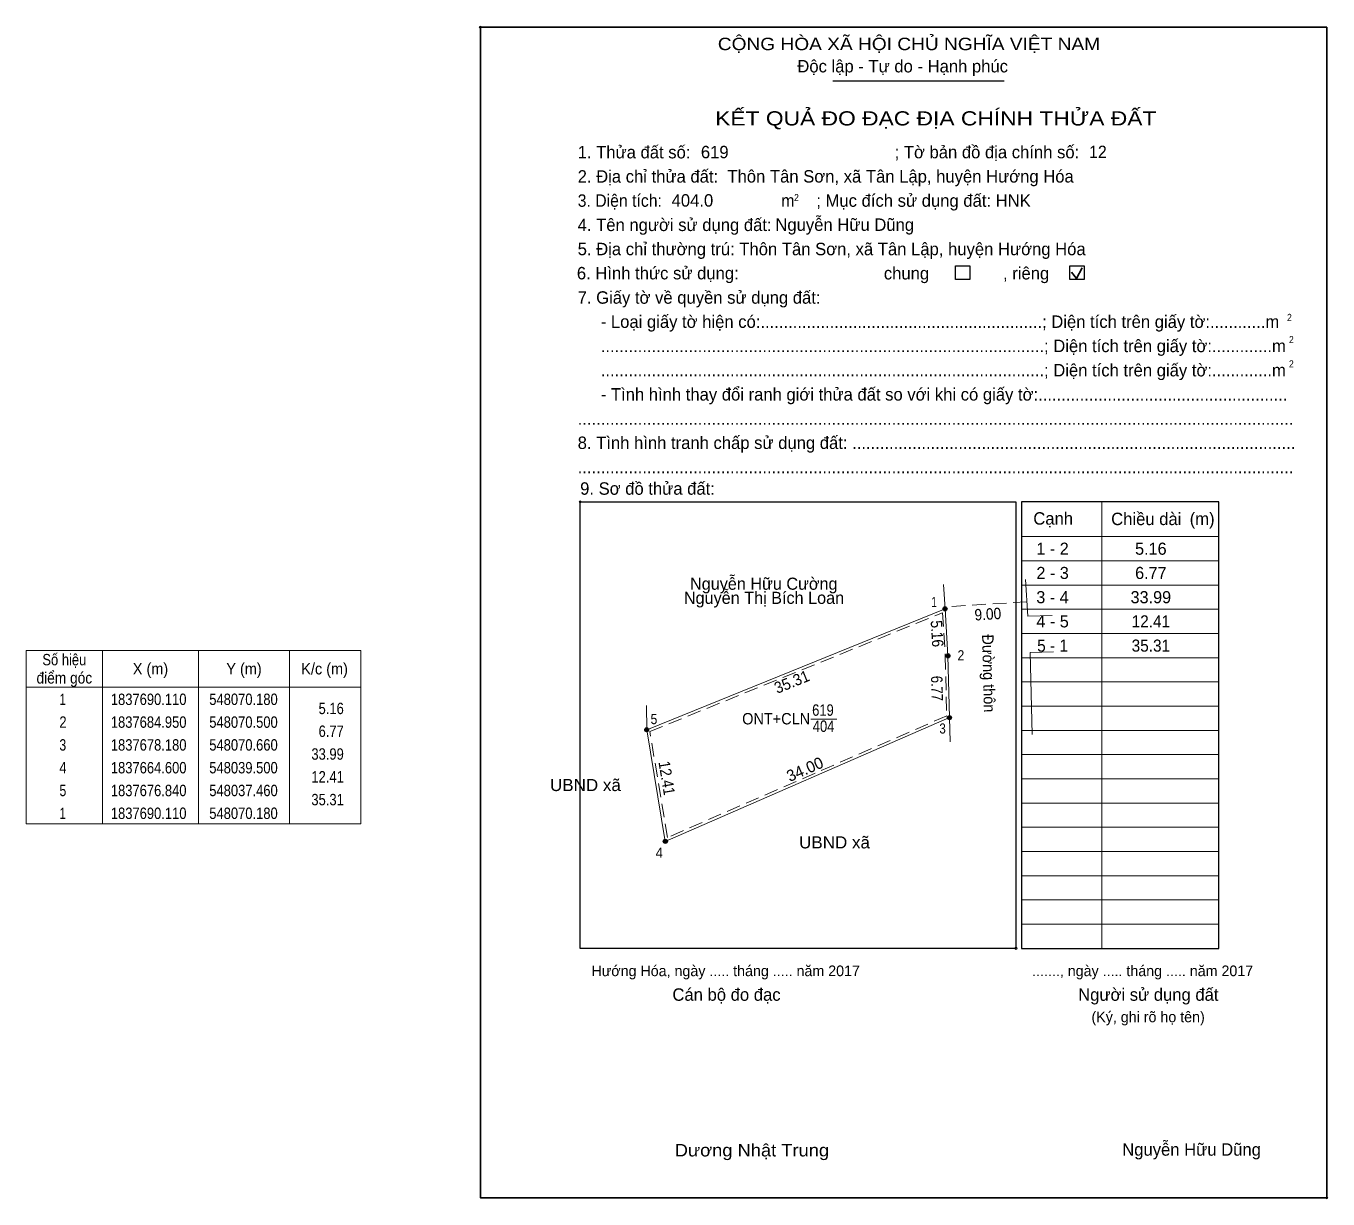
# Model space of a CAD drawing. Header units: metres. Extents: x 547505 to 548112, y 1837625 to 1837774.
# Drawn here: x 547969.4 to 548112.2, y 1837625.4 to 1837754 of the extents above; entities that cross this region are included whole.
import ezdxf
from ezdxf.enums import TextEntityAlignment as Align

# ---------------------------------------------------------------- set-up
doc = ezdxf.new("R2010")
doc.units = ezdxf.units.M
doc.header["$LTSCALE"] = 0.5
doc.header["$PDMODE"] = 32
doc.header["$PDSIZE"] = 0.25
doc.linetypes.add('MEDIUM_DASHED', pattern=[4.5, 3, -1.5])
for name, color, linetype, lineweight in [('1', 7, 'Continuous', 13), ('10', 7, 'Continuous', 13), ('11', 7, 'Continuous', 25), ('2', 7, 'Continuous', 35), ('27', 7, 'Continuous', 13), ('50', 7, 'Continuous', 25), ('63', 7, 'Continuous', 13)]:
    doc.layers.add(name, color=color, linetype=linetype, lineweight=lineweight)
for name, color, linetype in [('36', 7, 'Continuous'), ('48', 7, 'Continuous'), ('52', 7, 'Continuous'), ('6', 7, 'Continuous'), ('9', 7, 'Continuous')]:
    doc.layers.add(name, color=color, linetype=linetype)

msp = doc.modelspace()

# ---------------------------------------------------------------- hatches: boundary and pattern name
at = {"layer": '11'}
for points in [[(548070.4043, 1837690.1052, 1), (548069.9616, 1837690.1052, 1)], [(548070.7214, 1837684.95, 1), (548070.2786, 1837684.95, 1)], [(548070.8853, 1837678.1774, 1), (548070.4426, 1837678.1774, 1)], [(548070.8853, 1837678.1774, 1), (548070.4426, 1837678.1774, 1)], [(548037.6814, 1837676.8395, 1), (548037.2387, 1837676.8395, 1)], [(548039.7252, 1837664.6017, 1), (548039.2824, 1837664.6017, 1)]]:
    msp.add_hatch(color=256, dxfattribs=at).paths.add_polyline_path(points)

# ---------------------------------------------------------------- linework, layer by layer
at = {"layer": '1', "lineweight": 25}
for p, q in [((548057.87, 1837748.01), (548076.65, 1837748.01)), ((548100.21, 1837701.85), (548078.58, 1837701.85)), ((548078.58, 1837701.85), (548078.58, 1837698.94)), ((548100.21, 1837652.87), (548100.21, 1837701.85)), ((548030.16, 1837658.93), (548030.16, 1837698.94)), ((548078.58, 1837698.94), (548078.58, 1837658.93)), ((548078.58, 1837658.93), (548078.58, 1837652.87))]:
    msp.add_line(p, q, dxfattribs=at)
at = {"layer": '1', "lineweight": 35}
for p, q in [((548084.58, 1837726.34), (548085.23, 1837727.49)), ((548084.06, 1837727.03), (548084.58, 1837726.34))]:
    msp.add_line(p, q, dxfattribs=at)
at = {"layer": '1'}
for p, q in [((548087.37, 1837701.85), (548087.37, 1837698.94)), ((548087.37, 1837698.94), (548087.37, 1837658.93)), ((548078.58, 1837698.03), (548090.84, 1837698.03)), ((548090.84, 1837698.03), (548093.45, 1837698.03)), ((548093.45, 1837698.03), (548100.21, 1837698.03)), ((548078.58, 1837695.37), (548090.84, 1837695.37)), ((548090.84, 1837695.37), (548093.45, 1837695.37)), ((548093.45, 1837695.37), (548100.21, 1837695.37)), ((548078.58, 1837692.72), (548090.84, 1837692.72)), ((548090.84, 1837692.72), (548093.45, 1837692.72)), ((548093.45, 1837692.72), (548100.21, 1837692.72)), ((548078.58, 1837690.06), (548090.84, 1837690.06)), ((548090.84, 1837690.06), (548093.45, 1837690.06)), ((548093.45, 1837690.06), (548100.21, 1837690.06)), ((548078.58, 1837687.4), (548090.84, 1837687.4)), ((548090.84, 1837687.4), (548093.45, 1837687.4)), ((548093.45, 1837687.4), (548100.21, 1837687.4)), ((548078.58, 1837684.75), (548090.84, 1837684.75)), ((548090.84, 1837684.75), (548093.45, 1837684.75)), ((548093.45, 1837684.75), (548100.21, 1837684.75)), ((548078.58, 1837682.09), (548090.84, 1837682.09)), ((548090.84, 1837682.09), (548093.45, 1837682.09)), ((548093.45, 1837682.09), (548100.21, 1837682.09)), ((548078.58, 1837679.43), (548090.84, 1837679.43)), ((548090.84, 1837679.43), (548093.45, 1837679.43)), ((548093.45, 1837679.43), (548100.21, 1837679.43)), ((548078.58, 1837676.78), (548090.84, 1837676.78)), ((548090.84, 1837676.78), (548093.45, 1837676.78)), ((548093.45, 1837676.78), (548100.21, 1837676.78)), ((548078.58, 1837674.12), (548090.84, 1837674.12)), ((548090.84, 1837674.12), (548093.45, 1837674.12)), ((548093.45, 1837674.12), (548100.21, 1837674.12)), ((548078.58, 1837671.47), (548090.84, 1837671.47)), ((548090.84, 1837671.47), (548093.45, 1837671.47)), ((548093.45, 1837671.47), (548100.21, 1837671.47)), ((548078.58, 1837668.81), (548090.84, 1837668.81)), ((548090.84, 1837668.81), (548093.45, 1837668.81)), ((548093.45, 1837668.81), (548100.21, 1837668.81)), ((548078.58, 1837666.15), (548090.84, 1837666.15)), ((548090.84, 1837666.15), (548093.45, 1837666.15)), ((548093.45, 1837666.15), (548100.21, 1837666.15)), ((548078.58, 1837663.5), (548090.84, 1837663.5)), ((548090.84, 1837663.5), (548093.45, 1837663.5)), ((548093.45, 1837663.5), (548100.21, 1837663.5)), ((548078.58, 1837660.84), (548090.84, 1837660.84)), ((548090.84, 1837660.84), (548093.45, 1837660.84)), ((548093.45, 1837660.84), (548100.21, 1837660.84)), ((548087.37, 1837658.93), (548087.37, 1837652.87)), ((548078.58, 1837658.18), (548093.45, 1837658.18)), ((548093.45, 1837658.18), (548100.21, 1837658.18)), ((548078.58, 1837655.53), (548093.45, 1837655.53)), ((548093.45, 1837655.53), (548100.21, 1837655.53))]:
    msp.add_line(p, q, dxfattribs=at)
at = {"layer": '1', "lineweight": 25}
for points in [[(548030.16, 1837698.94), (548030.16, 1837701.84), (548077.96, 1837701.84), (548077.96, 1837698.94), (548077.96, 1837658.93)], [(548077.96, 1837658.93), (548077.96, 1837652.87), (548030.16, 1837652.87), (548030.16, 1837658.93)], [(548078.58, 1837652.87), (548100.21, 1837652.87), (548100.21, 1837653.35)]]:
    msp.add_lwpolyline(points, dxfattribs=at)
at = {"layer": '1'}
msp.add_lwpolyline([(548070.18, 1837690.11), (548070.5, 1837684.95), (548070.66, 1837678.18), (548039.5, 1837664.6), (548037.46, 1837676.84)], close=True, dxfattribs=at)
for p in [(548019.22, 1837753.9), (548030.16, 1837701.84), (548077.96, 1837652.87), (548112.05, 1837625.51)]:
    msp.add_point(p, dxfattribs=at)
at = {"layer": '10'}
for q in [(548082.08, 1837685.38), (548079.72, 1837676.32)]:
    msp.add_line((548079.5, 1837685.32), q, dxfattribs=at)
msp.add_lwpolyline([(548079.01, 1837693.34), (548079.25, 1837689.32), (548081.93, 1837689.39)], dxfattribs=at)
msp.add_lwpolyline([(548070.66, 1837678.18), (548039.5, 1837664.6), (548037.46, 1837676.84), (548070.18, 1837690.11), (548070.5, 1837684.95)], close=True, dxfattribs=at)
at = {"layer": '10', "linetype": 'MEDIUM_DASHED'}
msp.add_lwpolyline([(548070.36, 1837678.37), (548039.74, 1837665.03), (548037.8, 1837676.65), (548069.91, 1837689.67), (548070.2, 1837684.94)], close=True, dxfattribs=at)
at = {"layer": '11'}
for centre in [(548070.1829, 1837690.1052), (548070.5, 1837684.95), (548070.6639, 1837678.1774), (548070.6639, 1837678.1774), (548037.4601, 1837676.8395), (548039.5038, 1837664.6017)]:
    msp.add_circle(centre, 0.2214, dxfattribs=at)
at = {"layer": '2'}
msp.add_lwpolyline([(548019.22, 1837753.9), (548112.05, 1837753.9), (548112.05, 1837625.51), (548019.22, 1837625.51)], close=True, dxfattribs=at)
at = {"layer": '27'}
for p, q in [((548070.18, 1837690.11), (548070.02, 1837692.76)), ((548037.46, 1837676.84), (548037.44, 1837679.5)), ((548070.66, 1837678.18), (548070.73, 1837675.52))]:
    msp.add_line(p, q, dxfattribs=at)
at = {"layer": '50'}
for points in [[(548071.31, 1837727.71), (548072.9, 1837727.71), (548072.9, 1837726.23), (548071.31, 1837726.23)], [(548083.85, 1837727.71), (548085.44, 1837727.71), (548085.44, 1837726.23), (548083.85, 1837726.23)]]:
    msp.add_lwpolyline(points, close=True, dxfattribs=at)
at = {"layer": '63', "linetype": 'MEDIUM_DASHED'}
msp.add_line((548079.16, 1837690.88), (548070.17, 1837690.33), dxfattribs=at)
at = {"layer": '63'}
for p, q in [((547977.79, 1837685.53), (547977.79, 1837666.53)), ((547988.29, 1837685.53), (547988.29, 1837666.53)), ((547998.29, 1837685.53), (547998.29, 1837666.53)), ((547969.39, 1837681.53), (548006.09, 1837681.53)), ((548055.47, 1837678), (548058.32, 1837678))]:
    msp.add_line(p, q, dxfattribs=at)
msp.add_lwpolyline([(547969.39, 1837685.53), (548006.09, 1837685.53), (548006.09, 1837666.53), (547969.39, 1837666.53)], close=True, dxfattribs=at)

# ---------------------------------------------------------------- texts
at = {"layer": '1'}
for s, height, width, p in [('CỘNG HÒA XÃ HỘI CHỦ NGHĨA VIỆT NAM', 1.363, 1.15, (548045.26, 1837751.38)), ('3. Diện tích:', 1.363, 0.95, (548029.89, 1837734.2)), ('m', 1.363, 0.95, (548052.22, 1837734.2)), ('2', 0.7791, 0.9, (548053.62, 1837734.82)), ('2', 0.7791, 0.9, (548107.69, 1837721.68)), ('2', 0.7791, 0.9, (548107.9, 1837719.25)), ('2', 0.7791, 0.9, (548107.9, 1837716.59)), ('Dương Nhật Trung', 1.364, 1.1, (548040.53, 1837630.05))]:
    msp.add_text(s, height=height, dxfattribs=dict(at, width=width)).set_placement(p)
for s, height, p in [('Độc lập - Tự do - Hạnh phúc', 1.363, (548053.98, 1837748.94)), ('1. Thửa đất số:', 1.363, (548029.89, 1837739.51)), ('; Tờ bản đồ địa chính số:', 1.363, (548064.65, 1837739.52)), ('2. Địa chỉ thửa đất:', 1.363, (548029.89, 1837736.85)), ('; Mục đích sử dụng đất: HNK', 1.364, (548056.06, 1837734.2)), ('4. Tên người sử dụng đất:', 1.363, (548029.89, 1837731.54)), ('5. Địa chỉ thường trú: Thôn Tân Sơn, xã Tân Lập, huyện Hướng Hóa', 1.364, (548029.89, 1837728.89)), ('chung                , riêng', 1.363, (548063.47, 1837726.23)), ('7. Giấy tờ về quyền sử dụng đất:', 1.363, (548029.89, 1837723.57)), ('     - Loại giấy tờ hiện có:.............................................................; Diện tích trên giấy tờ:............m', 1.363, (548029.89, 1837720.92)), ('     ................................................................................................; Diện tích trên giấy tờ:.............m', 1.363, (548029.89, 1837718.26)), ('     ................................................................................................; Diện tích trên giấy tờ:.............m', 1.363, (548029.89, 1837715.6)), ('     - Tình hình thay đổi ranh giới thửa đất so với khi có giấy tờ:......................................................', 1.363, (548029.89, 1837712.95)), ('...........................................................................................................................................................', 1.363, (548029.89, 1837710.29)), ('8. Tình hình tranh chấp sử dụng đất: ................................................................................................', 1.363, (548029.89, 1837707.64)), ('...........................................................................................................................................................', 1.363, (548029.89, 1837704.98)), ('9. Sơ đồ thửa đất:', 1.363, (548030.16, 1837702.62)), ('Cạnh', 1.363, (548079.86, 1837699.34)), ('Chiều dài', 1.363, (548088.4, 1837699.29)), ('(m)', 1.363, (548097.01, 1837699.31)), ('Hướng Hóa, ngày ..... tháng ..... năm 2017', 1.169, (548031.4, 1837649.82)), ('......., ngày ..... tháng ..... năm 2017', 1.169, (548079.73, 1837649.82)), ('Cán bộ đo đạc', 1.364, (548040.28, 1837647.12)), ('Người sử dụng đất', 1.363, (548084.78, 1837647.12)), ('(Ký, ghi rõ họ tên)', 1.169, (548086.24, 1837644.77))]:
    msp.add_text(s, height=height, dxfattribs=at).set_placement(p)
for s, height, width, p in [('KẾT QUẢ ĐO ĐẠC ĐỊA CHÍNH THỬA ĐẤT', 1.558, 1.2, (548069.165, 1837743.12)), ('ONT+CLN', 1.25, 0.95, (548051.66, 1837677.43)), ('619', 1.25, 0.85, (548056.79, 1837678.38)), ('404', 1.25, 0.85, (548056.86, 1837676.61))]:
    msp.add_text(s, height=height, dxfattribs=dict(at, width=width)).set_placement(p, align=Align.CENTER)
at = {"layer": '36'}
for s, p in [('Nguyễn Hữu Cường', (548050.3, 1837692.2)), ('Nguyễn Thị Bích Loan', (548050.325, 1837690.65))]:
    msp.add_text(s, height=1.328, dxfattribs=at).set_placement(p, align=Align.CENTER)
at = {"layer": '36', "width": 1.05}
for p in [(548030.74, 1837670.12), (548058.06, 1837663.83)]:
    msp.add_text('UBND xã', height=1.328, dxfattribs=at).set_placement(p, align=Align.CENTER)
at = {"layer": '48'}
msp.add_text('6. Hình thức sử dụng:', height=1.364, dxfattribs=at).set_placement((548029.8, 1837726.24))
at = {"layer": '52'}
for s, p in [('1 - 2', (548081.965, 1837696.04)), ('5.16', (548092.75, 1837696.04)), ('2 - 3', (548081.975, 1837693.38)), ('6.77', (548092.755, 1837693.38)), ('3 - 4', (548081.965, 1837690.72)), ('33.99', (548092.75, 1837690.72)), ('4 - 5', (548081.975, 1837688.07))]:
    msp.add_text(s, height=1.328, dxfattribs=at).set_placement(p, align=Align.CENTER)
at = {"layer": '52', "width": 0.95}
for s, p in [('12.41', (548092.755, 1837688.07)), ('5 - 1', (548081.97, 1837685.41)), ('35.31', (548092.755, 1837685.41))]:
    msp.add_text(s, height=1.328, dxfattribs=at).set_placement(p, align=Align.CENTER)
at = {"layer": '6'}
for s, p in [('619', (548043.4, 1837739.52)), ('Thôn Tân Sơn, xã Tân Lập, huyện Hướng Hóa', (548046.31, 1837736.86)), ('404.0', (548040.19, 1837734.22)), ('Nguyễn Hữu Dũng', (548051.57, 1837731.56)), ('Nguyễn Hữu Dũng', (548089.61, 1837630.13))]:
    msp.add_text(s, height=1.364, dxfattribs=at).set_placement(p)
at = {"layer": '6', "width": 0.95}
msp.add_text('12', height=1.364, dxfattribs=at).set_placement((548085.98, 1837739.54))
at = {"layer": '63'}
for s, rotation, width, p in [('9.00', 3.501, 0.9, (548074.9118, 1837688.9082)), ('5.16', 273.549, 0.9, (548068.6891, 1837687.3437)), ('Đường thôn', 271.387, 0.95, (548074.3443, 1837683.0151)), ('35.31', 22.076, 0.95, (548053.6101, 1837681.5203)), ('6.77', 271.354, 0.85, (548068.673, 1837681.3648)), ('12.41', 279.462, 0.9, (548039.0537, 1837671.4477))]:
    msp.add_text(s, height=1.25, rotation=rotation, dxfattribs=dict(at, width=width)).set_placement(p, align=Align.CENTER)
for s, width, p in [('Số hiệu', 0.85, (547973.59, 1837683.91)), ('điểm góc', 0.9, (547973.59, 1837681.91)), ('X (m)', 0.95, (547983.04, 1837682.91)), ('Y (m)', 0.95, (547993.295, 1837682.91)), ('K/c (m)', 0.95, (548002.135, 1837682.91)), (' 1', 0.75, (547973.24, 1837679.56)), ('1837690.110', 0.85, (547982.84, 1837679.56)), ('548070.180', 0.85, (547993.24, 1837679.56)), (' 2', 0.85, (547973.245, 1837677.06)), ('1837684.950', 0.85, (547982.84, 1837677.06)), ('548070.500', 0.85, (547993.24, 1837677.06)), (' 3', 0.8, (547973.235, 1837674.56)), ('1837678.180', 0.85, (547982.84, 1837674.56)), ('548070.660', 0.85, (547993.24, 1837674.56)), (' 4', 0.85, (547973.24, 1837672.06)), ('1837664.600', 0.85, (547982.84, 1837672.06)), ('548039.500', 0.85, (547993.24, 1837672.06)), (' 5', 0.8, (547973.245, 1837669.56)), ('1837676.840', 0.85, (547982.84, 1837669.56)), ('548037.460', 0.85, (547993.24, 1837669.56)), (' 1', 0.75, (547973.24, 1837667.06)), ('1837690.110', 0.85, (547982.84, 1837667.06)), ('548070.180', 0.85, (547993.24, 1837667.06))]:
    msp.add_text(s, height=1.25, dxfattribs=dict(at, width=width)).set_placement(p, align=Align.CENTER)
at = {"layer": '63', "width": 0.85}
for s, p in [('5.16', (548004.24, 1837678.56)), ('6.77', (548004.24, 1837676.06)), ('33.99', (548004.24, 1837673.56)), ('12.41', (548004.24, 1837671.06)), ('35.31', (548004.24, 1837668.56))]:
    msp.add_text(s, height=1.25, dxfattribs=at).set_placement(p, align=Align.RIGHT)
at = {"layer": '63'}
msp.add_text('34.00', height=1.25, rotation=23.548, dxfattribs=at).set_placement((548055.0603, 1837671.9425), align=Align.CENTER)
at = {"layer": '9'}
for s, width, p in [('1', 0.75, (548068.985, 1837690.31)), ('2', 0.9, (548071.92, 1837684.46)), ('5', 0.9, (548038.255, 1837677.46)), ('3', 0.85, (548069.91, 1837676.43)), ('4', 0.95, (548038.84, 1837662.8))]:
    msp.add_text(s, height=1.107, dxfattribs=dict(at, width=width)).set_placement(p, align=Align.CENTER)

doc.saveas('drawing.dxf')
